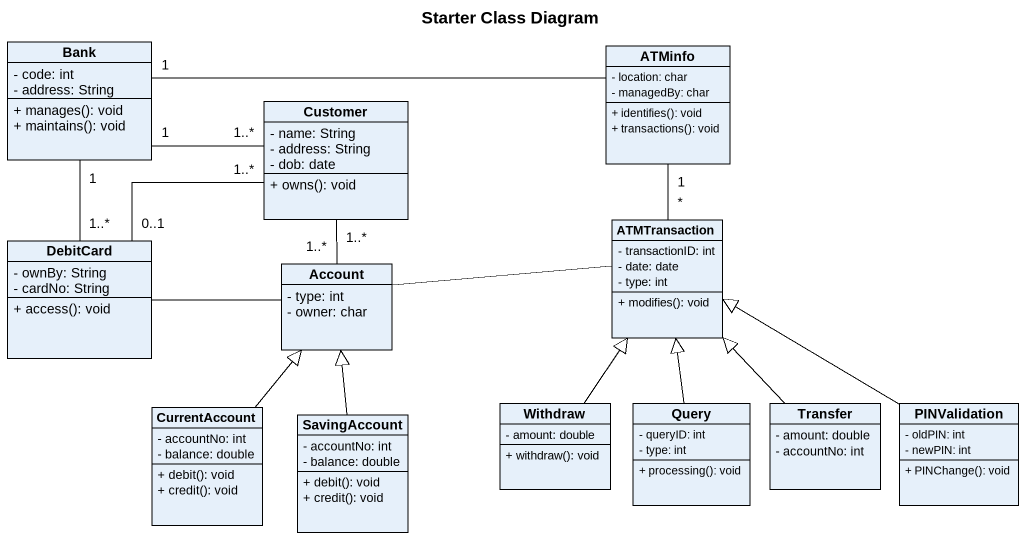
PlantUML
@startuml
title Starter Class Diagram
hide circle
hide empty members
skinparam classAttributeIconSize 0
class Bank {
  - code: int
  - address: String
  + manages(): void
  + maintains(): void
}
class ATMinfo {
  - location: char
  - managedBy: char
  + identifies(): void
  + transactions(): void
}
class Customer {
  - name: String
  - address: String
  - dob: date
  + owns(): void
}
class DebitCard {
  - ownBy: String
  - cardNo: String
  + access(): void
}
class ATMTransaction {
  - transactionID: int
  - date: date
  - type: int
  + modifies(): void
}
class Account {
  - type: int
  - owner: char
}
class CurrentAccount {
  - accountNo: int
  - balance: double
  + debit(): void
  + credit(): void
}
class Withdraw {
  - amount: double
  + withdraw(): void
}
class Query {
  - queryID: int
  - type: int
  + processing(): void
}
class Transfer {
  - amount: double
  - accountNo: int
}
class PINValidation {
  - oldPIN: int
  - newPIN: int
  + PINChange(): void
}
class SavingAccount {
  - accountNo: int
  - balance: double
  + debit(): void
  + credit(): void
}
Bank "1" -right- ATMinfo
Bank "1" -right- "1..*" Customer
Bank "1" -- "1..*" DebitCard
ATMinfo "1" -- "*" ATMTransaction
Customer "1..*" -left- "0..1" DebitCard
Customer "1..*" -- "1..*" Account
DebitCard -right- Account
Account -right- ATMTransaction
CurrentAccount -up-|> Account
Withdraw -up-|> ATMTransaction
Query -up-|> ATMTransaction
Transfer -up-|> ATMTransaction
PINValidation -up-|> ATMTransaction
SavingAccount -up-|> Account
@enduml
